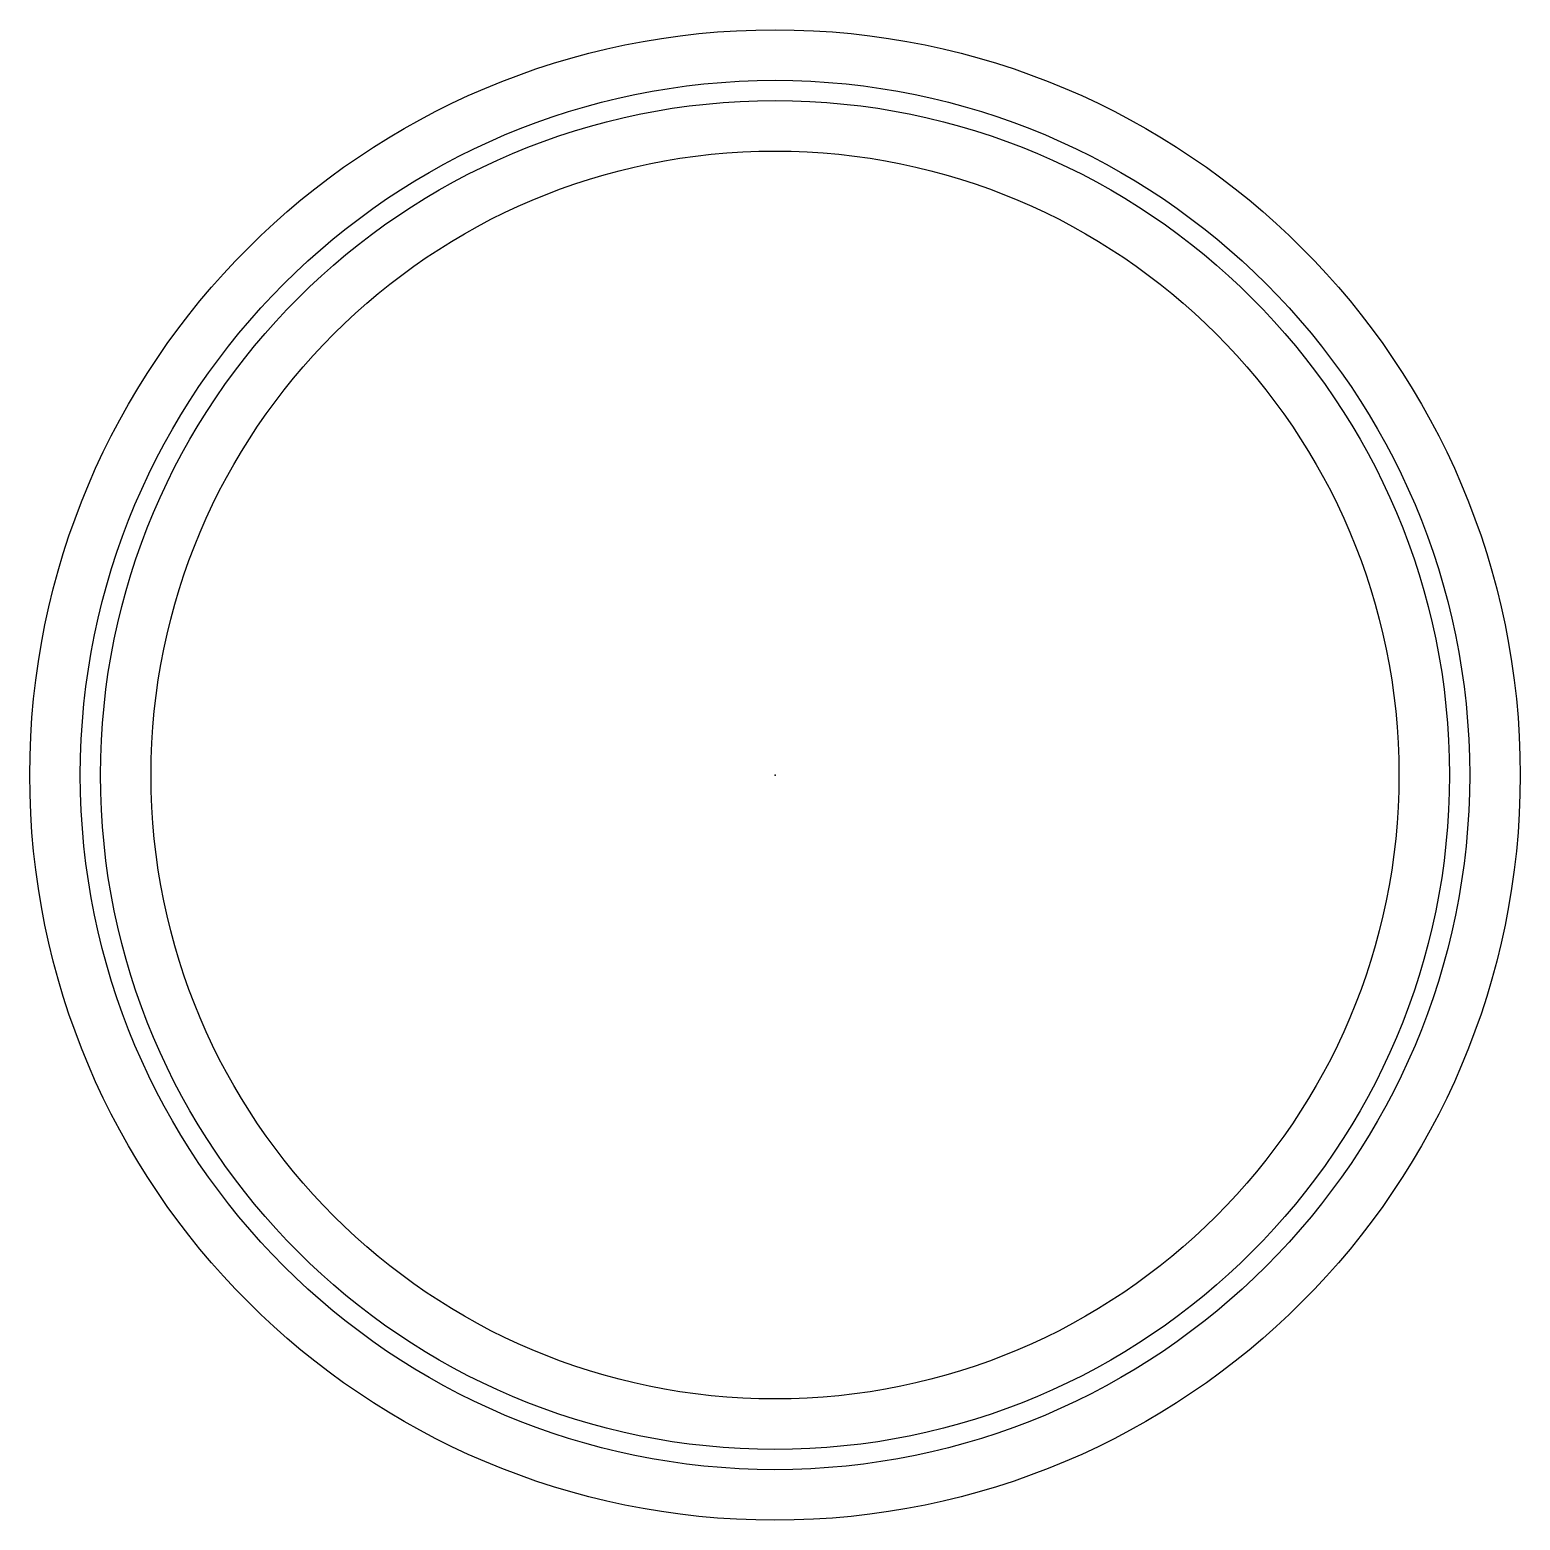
# Model space of a CAD drawing. Header units: millimetres. Extents: x -29.5 to 29.5, y -29.5 to 29.5.
import ezdxf

# ---------------------------------------------------------------- set-up
doc = ezdxf.new("R2010")
doc.units = ezdxf.units.MM
doc.layers.get('0').update_dxf_attribs({"linetype": 'CONTINUOUS'})

msp = doc.modelspace()

# ---------------------------------------------------------------- linework, layer by layer
for radius in [29.5, 27.5, 26.7, 24.7]:
    msp.add_circle((0, 0), radius)
msp.add_point((0, 0))

doc.saveas('drawing.dxf')
